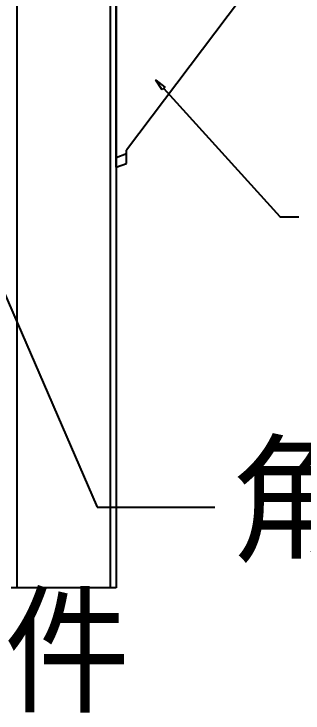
# Model space of a CAD drawing. Extents: x 1060579 to 1383165, y 581819 to 1037910.
# Drawn here: x 1272135 to 1272700, y 852279 to 853646 of the extents above; entities that cross this region are included whole.
import ezdxf

# ---------------------------------------------------------------- set-up
doc = ezdxf.new("R2010")
doc.units = 0
doc.header["$LTSCALE"] = 1000
doc.header["$MEASUREMENT"] = 0
doc.styles.add('_TEL_DIM', font='SIMPLEX', dxfattribs={"width": 0.8, "height": 3.5, "bigfont": 'HZTXT'})

msp = doc.modelspace()

# ---------------------------------------------------------------- linework, layer by layer
at = {"color": 7, "linetype": 'Continuous'}
for p, q in [((1272140.8, 855569.5), (1272140.8, 852524)), ((1272323, 855569.5), (1272323, 852524)), ((1272334.4, 855569.5), (1272334.4, 852524))]:
    msp.add_line(p, q, dxfattribs=at)
at = {"color": 0, "linetype": 'Continuous'}
for p, q in [((1272334.4, 853345.9), (1272334.4, 853766.4)), ((1272577.7, 853675.2), (1272354.8, 853379.6)), ((1272354.8, 853353.3), (1272354.8, 853379.6)), ((1272354.8, 853371.9), (1272334.4, 853364.1)), ((1272334.4, 853345.9), (1272354.8, 853353.3)), ((1272334.4, 852524), (1272129.5, 852524))]:
    msp.add_line(p, q, dxfattribs=at)
at = {"color": 4}
msp.add_lwpolyline([(1272424.3, 853497.3), (1272411.9, 853516.5), (1272429.9, 853502.3)], close=True, dxfattribs=at)
at = {"color": 4, "extrusion": (0.74036, 0.672211, 0), "elevation": 1515785.8}
msp.add_lwpolyline([(-223441.7, 0), (-223780.1, 0)], dxfattribs=at)
at = {"color": 4, "extrusion": (0.917476, 0.397791, 0), "elevation": 1506491.4}
msp.add_lwpolyline([(276839.3, 0), (276206.3, 0)], dxfattribs=at)
at = {"color": 4, "extrusion": (0, 1, 0)}
for points, elevation in [([(-1272654.6, 0), (-1272691.2, 0)], 853249.3), ([(-1272297.4, 0), (-1272527.6, 0)], 852681.4)]:
    msp.add_lwpolyline(points, dxfattribs=dict(at, elevation=elevation))

# ---------------------------------------------------------------- texts
at = {"color": 4, "char_height": 200, "attachment_point": 1, "style": '_TEL_DIM'}
for s, insert, width in [('\\fￋￎￌﾣﾤ|b0|i0|c134|p2;\\W0.9000000000;\\T1.0000000000;\\o\\l角配件', (1272557.8, 852796.4), 882), ('\\fￋￎￌﾣﾤ|b0|i0|c134|p2;\\W0.9000000000;\\T1.0000000000;\\o\\l限位紧固件', (1271134, 852501.5), 1376)]:
    msp.add_mtext(s, dxfattribs=dict(at, insert=insert, width=width))

doc.saveas('drawing.dxf')
